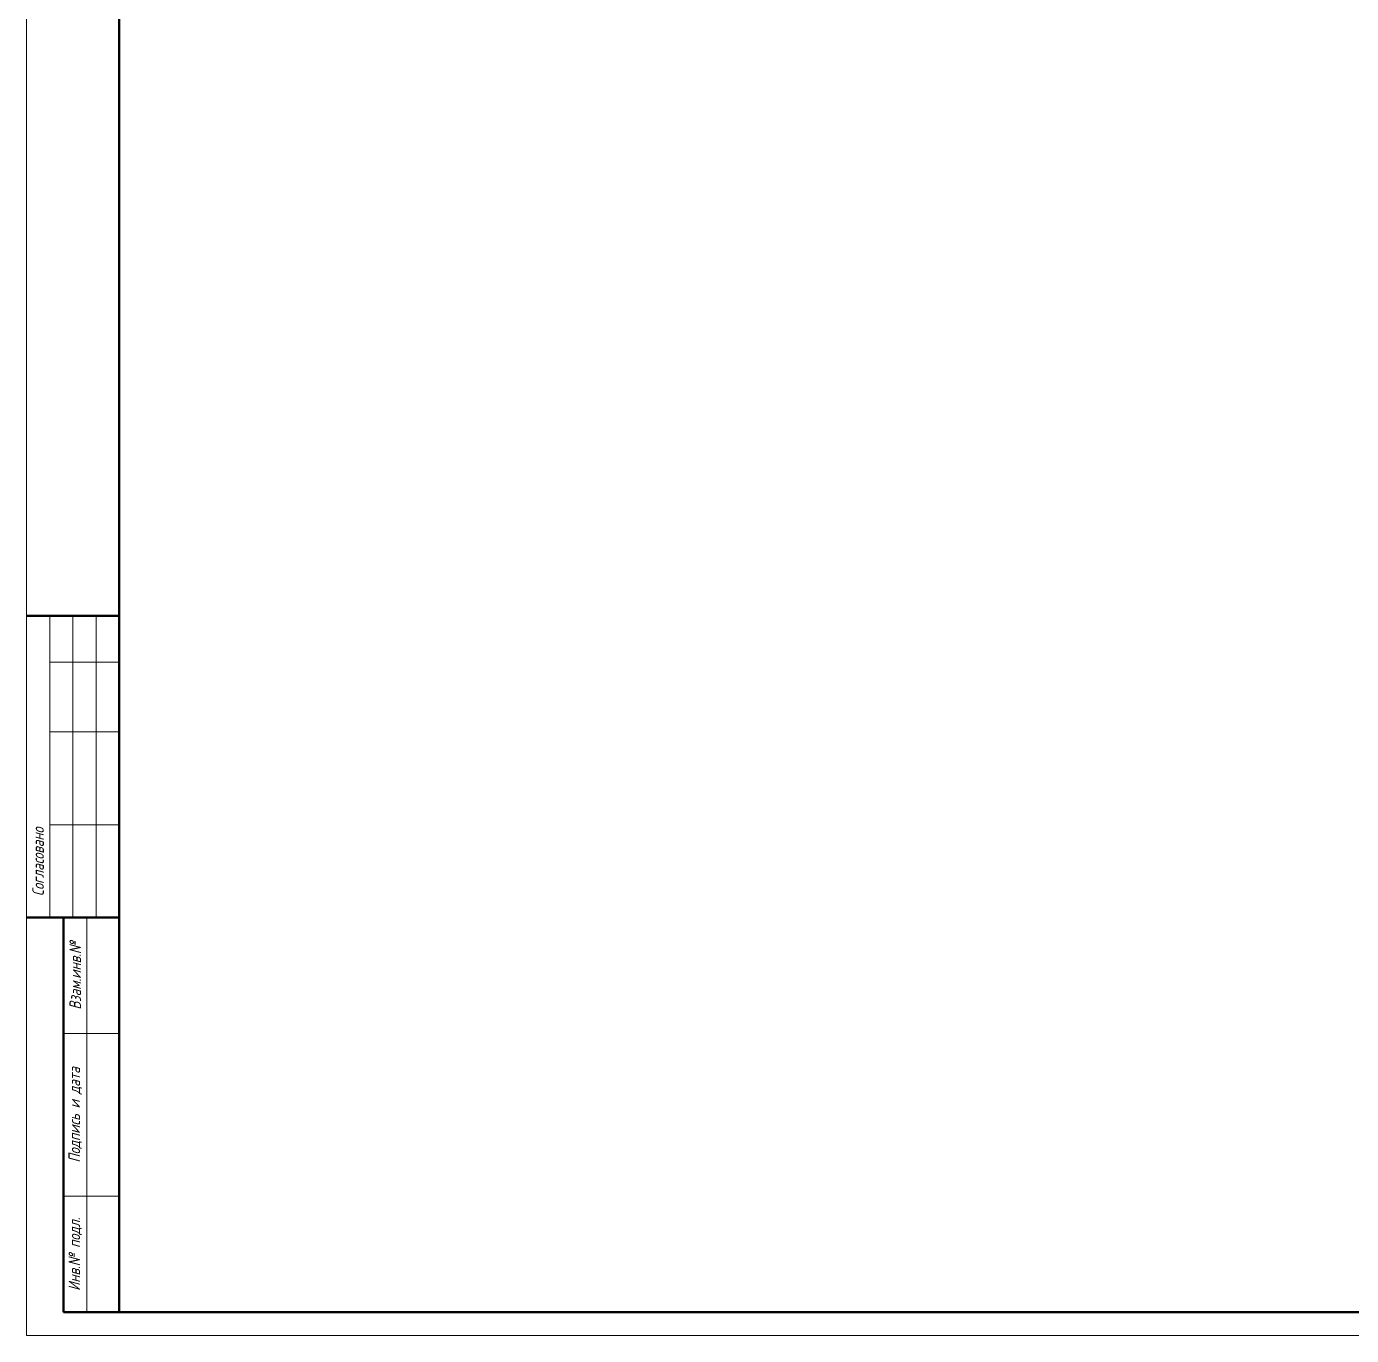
# Model space of a CAD drawing. Header units: millimetres. Extents: x -718 to 68664, y 3859 to 52864.
# Drawn here: x -718 to 22833, y 3859 to 27116 of the extents above; entities that cross this region are included whole.
import ezdxf

# ---------------------------------------------------------------- set-up
doc = ezdxf.new("R2010")
doc.units = ezdxf.units.MM
for name, color, linetype, lineweight in [('Рамка', 7, 'Continuous', 50), ('Таблицы', 7, 'Continuous', 18), ('Текст', 28, 'Continuous', 25), ('Тонкие', 8, 'Continuous', 13)]:
    doc.layers.add(name, color=color, linetype=linetype, lineweight=lineweight)
doc.styles.add('GOST_I', font='isocpeur.ttf', dxfattribs={"width": 0.8})

msp = doc.modelspace()

# ---------------------------------------------------------------- linework, layer by layer
at = {"layer": 'Рамка', "lineweight": 50}
msp.add_lwpolyline([(932, 4272), (68252, 4272), (68252, 52452), (932, 52452)], close=True, dxfattribs=at)
at = {"layer": 'Таблицы', "lineweight": 50}
for p, q in [((-718, 16646), (932, 16646)), ((-718, 11284), (932, 11284)), ((-58, 4272), (-58, 11284)), ((-58, 4272), (932, 4272))]:
    msp.add_line(p, q, dxfattribs=at)
at = {"layer": 'Таблицы'}
for p, q in [((-306, 11284), (-306, 16646)), ((107, 11284), (107, 16646)), ((520, 11284), (520, 16646)), ((-306, 15822), (932, 15822)), ((-306, 14584), (932, 14584)), ((-306, 12934), (932, 12934)), ((354, 4272), (354, 11284)), ((-58, 9222), (932, 9222)), ((-58, 6334), (932, 6334))]:
    msp.add_line(p, q, dxfattribs=at)
at = {"layer": 'Тонкие'}
msp.add_lwpolyline([(-718, 3859), (68664, 3859), (68664, 52864), (-718, 52864)], close=True, dxfattribs=at)

# ---------------------------------------------------------------- texts
at = {"layer": 'Текст', "char_height": 206.25, "attachment_point": 5, "rotation": 90, "style": 'GOST_I'}
for s, insert in [('{\\W0.8;\\Q15;Согласовано}', (-512, 12274)), ('{\\W0.8;\\Q15;Взам.инв.№}', (148, 10253)), ('{\\W0.8;\\Q15;Подпись и дата}', (148, 7778)), ('{\\W0.8;\\Q15;Инв.№ подл.}', (148, 5303))]:
    msp.add_mtext(s, dxfattribs=dict(at, insert=insert))

doc.saveas('drawing.dxf')
